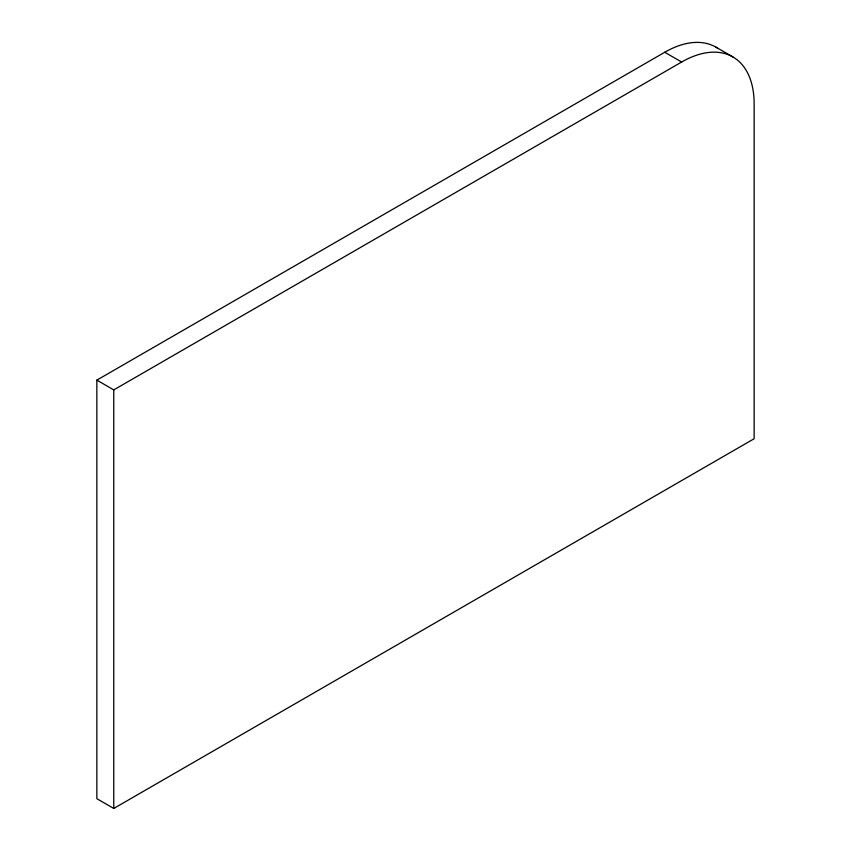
<?xml version="1.0" encoding="UTF-8"?>
<svg xmlns="http://www.w3.org/2000/svg" width="851" height="851" viewBox="0 0 851 851"><rect width="100%" height="100%" fill="white"/><g stroke="black" fill="none" stroke-linecap="round" stroke-linejoin="round"><path stroke-width="1.28" d="M664.737 52.262L681.651 62.027A102.524 59.198 -60 0 1 754.146 103.886L754.146 438.733L113.768 808.45L96.854 798.685L96.854 380.131L664.737 52.262A102.524 59.198 -60 0 1 718.18 48.56M96.854 380.131L113.768 389.896L681.651 62.027M715.999 47.188L732.913 56.953M113.768 389.896L113.768 808.45"/></g></svg>
